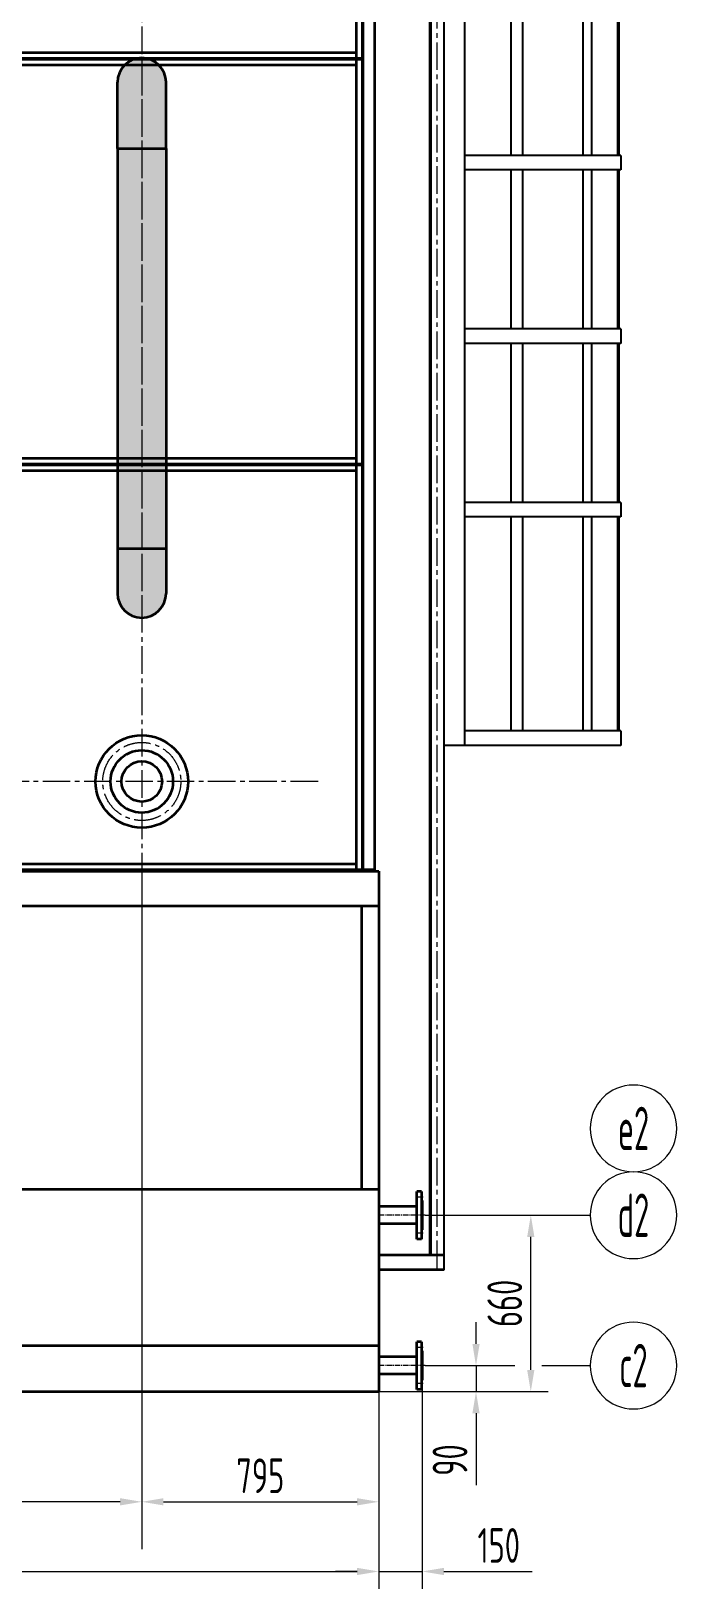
# Model space of a CAD drawing. Header units: millimetres. Extents: x 612290 to 637520, y -99766 to -71780.
# Drawn here: x 622781 to 625015, y -91215 to -85828 of the extents above; entities that cross this region are included whole.
import ezdxf
from ezdxf.enums import TextEntityAlignment as Align

# ---------------------------------------------------------------- set-up
doc = ezdxf.new("R2010")
doc.units = ezdxf.units.MM
doc.linetypes.add('CENTER2', pattern=[28.575000000000003, 19.05, -3.175, 3.175, -3.175])
doc.linetypes.add('DASHED2', pattern=[9.524999999999999, 6.35, -3.175])
for name, color, linetype, lineweight in [('1粗实线', 7, 'Continuous', 35), ('2细实线', 3, 'Continuous', 13), ('3中心线', 1, 'CENTER2', 13), ('7文本', 2, 'Continuous', 13), ('8标注', 3, 'Continuous', 13)]:
    doc.layers.add(name, color=color, linetype=linetype, lineweight=lineweight)
for name, color, linetype in [('8遮盖', 250, 'Continuous'), ('CEN', 1, 'CENTER2'), ('dash', 3, 'DASHED2')]:
    doc.layers.add(name, color=color, linetype=linetype)
doc.styles.add('lanpec', font='bpec_e.shx', dxfattribs={"width": 0.75, "bigfont": 'hztxt.shx'})
doc.styles.add('lanpec-dim', font='bpec_e.shx', dxfattribs={"width": 0.75, "bigfont": 'hztxt.shx'})
doc.dimstyles.new('lanpec$0', dxfattribs={"dimscale": 0, "dimtxt": 4, "dimasz": 2.5, "dimexe": 2, "dimexo": 0, "dimgap": 1, "dimtad": 1, "dimtxsty": 'lanpec-dim', "dimcen": 2.5, "dimclrd": 256, "dimclre": 256, "dimclrt": 256, "dimazin": 3, "dimtfac": 1, "dimtmove": 0, "dimatfit": 3, "dimlwd": -1, "dimlwe": -1, "dimarcsym": 0})

# ---------------------------------------------------------------- blocks, each defined once
blk = doc.blocks.new('*D1420')
at = {"layer": '2细实线', "transparency": 16777216}
for p, q in [((614623.7139848237, -90172.22751972033), (614623.7139848237, -91214.7010779725)), ((623983.7139848237, -90208.30164866218), (623983.7139848237, -91214.7010779725)), ((614698.7139848237, -91154.7010779725), (623908.7139848237, -91154.7010779725))]:
    blk.add_line(p, q, dxfattribs=at)
for points in [[(614698.7139848237, -91142.2010779725), (614698.7139848237, -91167.2010779725), (614623.7139848237, -91154.7010779725)], [(623908.7139848237, -91142.2010779725), (623908.7139848237, -91167.2010779725), (623983.7139848237, -91154.7010779725)]]:
    blk.add_solid(points, dxfattribs=at)
at = {"layer": 'Defpoints', "color": 0, "transparency": 16777216}
for p in [(614623.7139848237, -90172.22751972033), (623983.7139848237, -90208.30164866218), (623983.7139848237, -91154.7010779725)]:
    blk.add_point(p, dxfattribs=at)
at = {"layer": '2细实线', "transparency": 16777216, "insert": (619303.7139848237, -91064.7010779725), "char_height": 120, "attachment_point": 5, "style": 'lanpec-dim'}
blk.add_mtext('9150', dxfattribs=at)
blk = doc.blocks.new('_zhiti')
for p, q in [((-660.3835714724846, -6202.929745911737), (-660.3835714724846, 9.313226e-10)), ((-655.3835714724846, -6202.929745911737), (-655.3835714724846, 9.313226e-10)), ((-610.3835714724846, -6254.031733762007), (-610.3835714724846, 9.313226e-10)), ((-539.2775637735613, -4440), (-539.2775637735613, 0)), ((-378.9918350684457, -2400), (-378.9918350684457, -1850)), ((-339.00816493202, -2400), (-339.00816493202, -1850)), ((-129.5885836533271, -2400), (-129.5885836533271, -1850)), ((-99.54809241043404, -2400), (-99.54809241043404, -1850)), ((-10, -2400), (-10, -1850)), ((-5, -2400), (-5, -1850)), ((0, -2400), (-539.2775637735613, -2400)), ((0, -2400), (0, -2450)), ((0, -2450), (-539.2775637735613, -2450)), ((-378.9918350684457, -3000), (-378.9918350684457, -2450)), ((-339.00816493202, -3000), (-339.00816493202, -2450)), ((-129.5885836537927, -3000), (-129.5885836533271, -2450)), ((-99.54809241043404, -3000), (-99.54809241043404, -2450)), ((-10, -3000), (-10, -2450)), ((-5, -3000), (-5, -2450)), ((0, -3000), (-539.2775637735613, -3000)), ((0, -3000), (0, -3050)), ((0, -3050), (-539.2775637735613, -3050)), ((-378.9918350684457, -3600), (-378.9918350684457, -3050)), ((-339.00816493202, -3600), (-339.00816493202, -3050)), ((-129.5885836537927, -3600), (-129.5885836537927, -3050)), ((-99.54809241043404, -3600), (-99.54809241043404, -3050)), ((-10, -3600), (-10, -3050)), ((-5, -3600), (-5, -3050)), ((0, -3600), (-539.2775637735613, -3600)), ((0, -3600), (0, -3650)), ((0, -3650), (-539.2775637735613, -3650)), ((-378.99183506798, -4390), (-378.9918350684457, -3650)), ((-339.00816493202, -4390), (-339.00816493202, -3650)), ((-129.5885836537927, -4390), (-129.5885836537927, -3650)), ((-99.54809241043404, -4390), (-99.54809241043404, -3650)), ((-10, -4390), (-10, -3650)), ((-5.000000000465661, -4390), (-5, -3650)), ((0, -4390), (-539.2775637735613, -4390.000000000233)), ((0, -4390), (0, -4440)), ((0, -4440), (-610.3835714724846, -4440))]:
    blk.add_line(p, q)
at = {"layer": '3中心线', "ltscale": 5}
blk.add_line((-635.3835714724846, -6247.455784638529), (-635.3835714724846, 24.17261929158121), dxfattribs=at)
blk = doc.blocks.new('*D1440')
at = {"layer": '2细实线', "transparency": 16777216}
for p, q in [((624319.9936288147, -90367.56214179858), (624319.9936288147, -90292.56214179858)), ((624143.7139848239, -90442.56214179858), (624379.9936288147, -90442.56214179858)), ((624319.9936288147, -90442.56214179858), (624319.9936288147, -90532.56214179858)), ((623983.7139848239, -90532.56214179858), (624379.9936288147, -90532.56214179858)), ((624319.9936288147, -90607.56214179858), (624319.9936288147, -90855.89547513193))]:
    blk.add_line(p, q, dxfattribs=at)
for points in [[(624307.4936288147, -90367.56214179858), (624332.4936288147, -90367.56214179858), (624319.9936288147, -90442.56214179858)], [(624307.4936288147, -90607.56214179858), (624332.4936288147, -90607.56214179858), (624319.9936288147, -90532.56214179858)]]:
    blk.add_solid(points, dxfattribs=at)
at = {"layer": 'Defpoints', "color": 0, "transparency": 16777216}
for p in [(624143.7139848239, -90442.56214179858), (623983.7139848239, -90532.56214179858), (624319.9936288147, -90532.56214179858)]:
    blk.add_point(p, dxfattribs=at)
at = {"layer": '2细实线', "transparency": 16777216, "insert": (624229.9936288146, -90769.22880846541), "char_height": 120, "attachment_point": 5, "rotation": 90, "style": 'lanpec-dim'}
blk.add_mtext('90', dxfattribs=at)
blk = doc.blocks.new('*D1441')
at = {"layer": '2细实线', "transparency": 16777216}
for p, q in [((624143.7139848239, -89922.56214179847), (624569.498127806, -89922.56214179847)), ((624509.498127806, -90457.56214179858), (624509.498127806, -89997.56214179847)), ((623983.7139848239, -90532.56214179858), (624569.498127806, -90532.56214179858))]:
    blk.add_line(p, q, dxfattribs=at)
for points in [[(624496.998127806, -89997.56214179847), (624521.998127806, -89997.56214179847), (624509.498127806, -89922.56214179847)], [(624496.998127806, -90457.56214179858), (624521.998127806, -90457.56214179858), (624509.498127806, -90532.56214179858)]]:
    blk.add_solid(points, dxfattribs=at)
at = {"layer": 'Defpoints', "color": 0, "transparency": 16777216}
for p in [(624143.7139848239, -89922.56214179847), (624509.498127806, -89922.56214179847), (623983.7139848239, -90532.56214179858)]:
    blk.add_point(p, dxfattribs=at)
at = {"layer": '2细实线', "transparency": 16777216, "insert": (624419.4981278059, -90227.5621417987), "char_height": 120, "attachment_point": 5, "rotation": 90, "style": 'lanpec-dim'}
blk.add_mtext('660', dxfattribs=at)
blk = doc.blocks.new('管口号')
at = {"layer": '2细实线'}
blk.add_circle((3e-16, 5), 5, dxfattribs=at)
at = {"layer": '7文本', "style": 'lanpec', "width": 0.75}
blk.add_attdef('N', text='', height=5, dxfattribs=at).set_placement((0, 5), align=Align.MIDDLE_CENTER)
blk = doc.blocks.new('*D1414')
at = {"layer": '2细实线', "transparency": 16777216}
for p, q in [((624133.7139848237, -90488.43768344307), (624133.7139848237, -91214.7010779725)), ((623983.7139848237, -91007.83231472645), (623983.7139848237, -91214.7010779725)), ((623908.7139848237, -91154.7010779725), (623833.7139848237, -91154.7010779725)), ((623983.7139848237, -91154.7010779725), (624133.7139848237, -91154.7010779725)), ((624208.7139848237, -91154.7010779725), (624513.7139848237, -91154.7010779725))]:
    blk.add_line(p, q, dxfattribs=at)
for points in [[(623908.7139848237, -91142.2010779725), (623908.7139848237, -91167.2010779725), (623983.7139848237, -91154.7010779725)], [(624208.7139848237, -91142.2010779725), (624208.7139848237, -91167.2010779725), (624133.7139848237, -91154.7010779725)]]:
    blk.add_solid(points, dxfattribs=at)
at = {"layer": 'Defpoints', "color": 0, "transparency": 16777216}
for p in [(624133.7139848237, -90488.43768344307), (623983.7139848237, -91007.83231472645), (623983.7139848237, -91154.7010779725)]:
    blk.add_point(p, dxfattribs=at)
at = {"layer": '2细实线', "transparency": 16777216, "insert": (624398.7139848237, -91064.7010779725), "char_height": 120, "attachment_point": 5, "style": 'lanpec-dim'}
blk.add_mtext('150', dxfattribs=at)
blk = doc.blocks.new('_FENGJI')
for p, q in [((-225.5369708290091, 1450.000004930946), (225.5353549030842, 1449.999989698001)), ((-298.770949964528, 1398.576022201858), (298.7700376288267, 1398.576006968913)), ((-216.6812181869755, 1357.049843296351), (-216.6812188607873, 1398.576022201858)), ((216.6796036086744, 1357.049169866077), (-216.6812181869755, 1357.049185099139)), ((216.6796036086744, 1357.049828063289), (216.6796029348625, 1398.576006968913)), ((-298.7709457037272, 1169.082440951024), (-298.7719706314383, 1274.959090851888)), ((298.7700418898603, 1169.082425717963), (298.7703560531372, 1274.959075618943)), ((-515.1516481946455, 1001.951692287286), (-515.1499958924251, 1155.676421293407)), ((-363.362436850206, 1171.824642801716), (-499.002591456403, 1171.824642801716)), ((-479.624718383071, 985.8040154935443), (-479.624718383071, 1171.824642801716)), ((-440.4395189286442, 1083.802166404785), (-431.181960359565, 1136.946577501483)), ((-392.4278665151214, 1136.946577501483), (-431.181960359565, 1136.946577501483)), ((-383.1708526614821, 1083.802166404785), (-392.4278665151214, 1136.946577501483)), ((-287.4844540640479, 1156.325013446971), (-343.984000904602, 1156.325013446971)), ((-343.984000904602, 1005.180218107707), (-343.984000904602, 1152.447042085871)), ((-327.8371593408519, 1001.305042950495), (-327.8371593408519, 1152.447042085871)), ((298.7700418898603, 1169.082425717963), (-298.7709457037272, 1169.082440951024)), ((-269.7054920472438, 583.6557377049467), (-269.7054920472438, 1169.082440210041)), ((-233.7966928243404, 583.6557377050631), (-233.7966928243404, 1169.082440951141)), ((-187.3943371468922, 583.6557377050631), (-187.3943371468922, 1169.082440951141)), ((-140.991981469444, 583.6557377050631), (-140.991981469444, 1169.082440951141)), ((-92.98960706905928, 583.6557377050631), (-92.98960706882644, 1169.082440951141)), ((-44.98723266844172, 583.6557377050631), (-44.98723266844172, 1169.082440951141)), ((1.415123009006493, 583.6557377050631), (1.415123009006493, 1169.082440951141)), ((47.81747868645471, 583.6557377050631), (47.81747868645471, 1169.082440951141)), ((94.21983436390292, 583.6557377050631), (94.21983436390292, 1169.082440951141)), ((140.6221900413511, 583.6557377050631), (140.6221900413511, 1169.082440951141)), ((188.6245644417359, 583.6557377050631), (188.6245644419687, 1169.082440951141)), ((236.6269388421206, 583.6557377050631), (236.6269388423534, 1169.082440951141)), ((269.7053532017162, 583.6557377049467), (269.7049140840536, 1169.082426458947)), ((-431.181960359565, 1020.683460738685), (-440.4395189286442, 1073.827308963169)), ((-392.4278665151214, 1020.683460738685), (-383.1708526614821, 1073.827308963169)), ((-363.362436850206, 985.8045602085767), (-499.0036990434164, 985.8045602085767)), ((-392.4278665151214, 1020.68429596856), (-431.181960359565, 1020.68429596856)), ((-287.4844540640479, 1001.305042950495), (-343.984000904602, 1001.305042950495)), ((-1211.885245901649, 557.0983606557129), (-335.5081967212027, 583.6557377049467)), ((-337.2786885245005, 581.8852459016489), (-337.2786885245005, 542.4918032786809)), ((-331.96721311484, 583.6557377049467), (-335.5081967212027, 583.6557377049467)), ((-331.96721311484, 583.6557377049467), (-1.164153e-10, 583.6557377049467)), ((331.96721311484, 583.6557377049467), (-1.164153e-10, 583.6557377049467)), ((331.96721311484, 583.6557377049467), (335.5081967214355, 583.6557377049467)), ((1211.885245901649, 557.0983606557129), (335.5081967214355, 583.6557377049467)), ((337.2786885245005, 581.8852459016489), (337.2786885245005, 542.4918032786809)), ((-1.164153e-10, 500), (-1265.000000000117, 500)), ((-1265.000000000117, 494.6885245902231), (-1265.000000000117, 500)), ((-1265.000000000117, 494.6885245902231), (-1265.000000000117, 5.311475409893319)), ((-1265.000000000117, 494.6885245902231), (-1.164153e-10, 494.6885245908052)), ((-1212.055718110525, 509.2908694325015), (-385.2524394219508, 535.8482464817353)), ((-1211.885245901649, 503.9836065573618), (-385.0819672130747, 530.5409836065955)), ((-385.0819672130747, 534.0819672130747), (-385.0819672130747, 530.5409836065955)), ((-385.0819672130747, 530.5409836065955), (-331.96721311484, 530.5409836065955)), ((-343.9180327869253, 535.8524590163724), (-383.3114754097769, 535.8524590163724)), ((343.9180327869253, 535.8524590163724), (-343.9180327869253, 535.8524590163724)), ((-1.164153e-10, 530.5409836065955), (-331.96721311484, 530.5409836065955)), ((331.96721311484, 530.5409836065955), (-1.164153e-10, 530.5409836065955)), ((-1.164153e-10, 500), (1264.999999999884, 500)), ((1265.000000000117, 494.6885245902231), (-1.164153e-10, 494.6885245908052)), ((385.0819672130747, 530.5409836065955), (331.96721311484, 530.5409836065955)), ((343.9180327869253, 535.8524590163724), (383.3114754097769, 535.8524590163724)), ((385.0819672130747, 534.0819672130747), (385.0819672130747, 530.5409836065955)), ((1211.885245901649, 503.9836065573618), (385.0819672130747, 530.5409836065955)), ((1212.055718110525, 509.2908694325015), (385.2524394219508, 535.8482464817353)), ((1265.000000000117, 494.6885245902231), (1264.999999999884, 500)), ((1265.000000000117, 494.6885245902231), (1264.999999999884, 5.311475409893319)), ((-1265.000000000117, 5.311475409893319), (-1265.000000000117, 0)), ((1264.999999999884, 5.311475409893319), (-1265.000000000117, 5.311475409893319)), ((-1265.000000000117, 0), (-1143.278688524501, 0)), ((-1265, 0), (1265, -5.82077e-11)), ((1143.278688524501, 0), (-1143.278688524501, 0)), ((1264.999999999767, 0), (1143.278688524501, 0)), ((1264.999999999884, 5.311475409893319), (1264.999999999884, 0))]:
    blk.add_line(p, q)
for points in [[(-1211.885245901649, 503.9836065573618), (-1211.885245901649, 557.0983606557129), (-1215.426229508245, 557.0983606557129, 0.4142135623738943), (-1217.196721311542, 555.3278688524151), (-1217.196721311542, 515.9344262295635, -0.4142135623730949), (-1223.836065573734, 509.2950819672551), (-1263.229508196819, 509.2950819672551, 0.4142135623738943), (-1265.000000000117, 507.5245901639573), (-1265.000000000117, 503.9836065573618)], [(1211.885245901649, 503.9836065573618), (1211.885245901649, 557.0983606557129), (1215.426229508245, 557.0983606557129, -0.4142135623738943), (1217.196721311542, 555.3278688524151), (1217.196721311542, 515.9344262295635, 0.4142135623730949), (1223.836065573734, 509.2950819672551), (1263.229508196819, 509.2950819672551, -0.4142135623738943), (1264.999999999884, 507.5245901639573), (1264.999999999884, 503.9836065573618)]]:
    blk.add_lwpolyline(points, format="xyb", close=True)
for radius in [29.06582912285732, 19.3772194152382]:
    blk.add_circle((-411.8051948734792, 1078.815155298798), radius)
for centre, radius, start, end in [((-220.8656496185577, 1365.488458774693), 84.64054983025959, 93.16376784745039, 156.988331879629), ((220.8640336924, 1365.488443541632), 84.64054983034646, 23.01166812037097, 86.8362321525496), ((-216.6812181869755, 1274.959090851888), 82.09075244439718, 90, 180), ((216.6796036086744, 1274.959075618943), 82.09075244439718, 0, 90), ((-499.002591456403, 1155.676421293407), 16.14767679364292, 90, 180), ((-363.362436850206, 1152.447042085871), 19.3772194152382, 0, 90), ((-288.3793051434914, 1176.083906510321), 19.9424585007983, 272.5714124122185, 339.4464044755328), ((-499.0036990434164, 1001.951692287286), 16.14767679364292, 180, 270), ((-363.362436850206, 1005.180780979106), 19.3772194152382, 270, 0), ((-287.4844540640479, 983.5432303471607), 17.76244810444057, 0, 90), ((-343.9180327869253, 542.4918032786809), 6.639344262308441, 270, 0), ((-335.5081967212027, 581.8852459016489), 1.770491803286859, 90, 180), ((335.5081967212027, 581.8852459016489), 1.770491803257755, 0, 90), ((343.9180327869253, 542.4918032786809), 6.639344262308441, 180, 270), ((-383.3114754097769, 534.0819672130747), 1.770491803279583, 90, 180), ((383.3114754097769, 534.0819672131911), 1.770491803250479, 0, 90)]:
    blk.add_arc(centre, radius, start, end)
at = {"layer": 'CEN', "ltscale": 5}
blk.add_line((-1.164153e-10, 1518.243577015412), (-1.164153e-10, -58.22453745617531), dxfattribs=at)
at = {"layer": 'CEN'}
for p, q in [((-411.8051948734792, 1001.305042950495), (-411.8051948734792, 1156.325013446971)), ((-240.0714055789867, 1078.733646847832), (-537.757230015588, 1078.733374490112)), ((-1061.690201580408, 555.4233596889535), (-1060.505716148415, 515.6049077518983)), ((-550.0944923396455, 550.715030096937), (-510.2760404025903, 551.8995155289304)), ((-530.7775090871146, 571.2164987814613), (-529.5930236551212, 531.398046844406)), ((550.0944923396455, 550.715030096937), (510.2760404025903, 551.8995155289304)), ((530.7775090871146, 571.2164987814613), (529.5930236551212, 531.398046844406)), ((1061.690201580408, 555.4233596889535), (1060.505716148415, 515.6049077518983)), ((-1254.836065573734, 485.65264886769), (-1254.836065573734, 515.089724733727)), ((-1081.007184832939, 534.9218910044292), (-1041.188732895884, 536.1063764364226)), ((1081.007184832939, 534.9218910044292), (1041.188732895884, 536.1063764364226)), ((1245.000000000117, 487.2643288334366), (1245.000000000117, 516.7014046994736)), ((-1245.000000000117, 20.3096103098942), (-1245.000000000117, -9.139838059083559)), ((1244.999999999884, 18.39675457542762), (1244.999999999884, -11.05269379355013))]:
    blk.add_line(p, q, dxfattribs=at)
at = {"layer": 'dash'}
for p, q in [((-1215.000000000117, 486.7213114753831), (-1215.000000000117, 13.27868852461688)), ((1214.999999999884, 486.7213114753831), (1214.999999999884, 13.27868852461688)), ((-1220.311475409777, 481.4098360656062), (-1220.311475409777, 18.59016393439379)), ((1220.311475409777, 481.4098360656062), (1220.311475409777, 18.59016393439379))]:
    blk.add_line(p, q, dxfattribs=at)
for centre, start, end in [((-1233.590163934394, 481.4098360656062), 0, 90), ((-1228.278688524501, 486.7213114753831), 0, 90), ((1228.278688524501, 486.7213114753831), 90, 180), ((1233.590163934394, 481.4098360656062), 90, 180), ((-1233.590163934394, 18.59016393439379), 270, 0), ((-1228.278688524501, 13.27868852461688), 270, 0), ((1228.278688524501, 13.27868852461688), 180, 270), ((1233.590163934394, 18.59016393439379), 180, 270)]:
    blk.add_arc(centre, 13.27868852459016, start, end, dxfattribs=at)
blk = doc.blocks.new('_9-3mukai')
at = {"layer": '1粗实线'}
for p, q in [((255057.1993423294, -35230.16515995645), (255251.1993423294, -35036.16515995645)), ((255251.1993423295, -35036.16515995644), (257853.1993423295, -35036.16515995645)), ((258047.1993423295, -35230.16515995645), (257853.1993423295, -35036.16515995645)), ((255017.1993423294, -35230.16515995647), (258087.1993423294, -35230.16515995645)), ((255017.1993423294, -35230.16515995645), (255017.1993423294, -35236.16515995645)), ((258087.1993423294, -35230.16515995645), (258087.1993423294, -35236.16515995645)), ((255017.1993423294, -35236.16515995645), (258087.1993423294, -35236.16515995645)), ((255017.1993423294, -35236.16515995645), (255017.1993423294, -38886.16515995645)), ((255057.1993423294, -35236.16515995645), (255057.1993423294, -38886.16515995645)), ((255060.1993423294, -35236.16515995645), (255060.1993423294, -38886.16515995645)), ((255080.1993423294, -35236.16515995645), (255080.1993423294, -38886.16515995645)), ((255080.1993423294, -35256.16515995645), (258024.1993423295, -35256.16515995645)), ((258024.1993423295, -35236.16515995645), (258024.1993423294, -38886.16515995645)), ((258044.1993423295, -35236.16515995645), (258044.1993423294, -38886.16515995645)), ((258047.1993423295, -35236.16515995645), (258047.1993423294, -38886.16515995645)), ((258087.1993423294, -35236.16515995645), (258087.1993423294, -38886.16515995645)), ((255060.1993423294, -36080.16515995645), (258044.1993423294, -36080.16515995645)), ((255060.1993423294, -36083.16515995645), (258044.1993423294, -36083.16515995645)), ((255080.1993423294, -36060.16515995644), (258024.1993423294, -36060.16515995645)), ((255080.1993423294, -36103.16515995667), (258024.1993423294, -36103.16515995639)), ((255060.1993423294, -37483.16515995645), (258044.1993423294, -37483.16515995645)), ((255060.1993423294, -37486.16515995645), (258044.1993423294, -37486.16515995645)), ((255080.1993423294, -37463.16515995644), (258024.1993423294, -37463.16515995645)), ((255080.1993423294, -37506.16515995667), (258024.1993423294, -37506.16515995639)), ((258087.1993423294, -38886.16515995644), (255017.1993423295, -38886.16515995644)), ((255080.1993423294, -38866.16515995645), (258024.1993423294, -38866.16515995645))]:
    blk.add_line(p, q, dxfattribs=at)
for centre, radius in [((255822.1993423294, -35566.16515995645), 159.9999999999997), ((257282.1993423294, -35566.16515995645), 159.9999999999997), ((255822.1993423294, -35566.16515995645), 107.9500000000004), ((255822.1993423294, -35566.16515995645), 70.0706174201623), ((257282.1993423294, -35566.16515995645), 107.9500000000004), ((257282.1993423294, -35566.16515995645), 70.0706174201623), ((255822.1993423294, -38581.16515995645), 159.9999999999997), ((257282.1993423294, -38581.16515995645), 159.9999999999997), ((255822.1993423294, -38581.16515995645), 107.9500000000004), ((255822.1993423294, -38581.16515995645), 70.0706174201623), ((257282.1993423294, -38581.16515995645), 107.9500000000004), ((257282.1993423294, -38581.16515995645), 70.0706174201623)]:
    blk.add_circle(centre, radius, dxfattribs=at)
at = {"layer": '3中心线', "ltscale": 5}
for p, q in [((255032.1993423294, -35203.9274117668), (255032.1993423294, -35266.0023970239)), ((258072.1993423293, -35203.92741176396), (258072.1993423294, -35266.00239702108)), ((255822.1993423294, -35256.16515995645), (255822.1993423294, -38891.16515995645)), ((257282.1993423294, -35256.16515995645), (257282.1993423294, -38891.16515995645))]:
    blk.add_line(p, q, dxfattribs=at)
for centre in [(255822.1993423294, -35566.16515995645), (257282.1993423294, -35566.16515995645), (255822.1993423294, -38581.16515995645), (257282.1993423294, -38581.16515995645)]:
    blk.add_circle(centre, 134.9500000000004, dxfattribs=at)
at = {"layer": '1粗实线'}
blk.add_blockref('_FENGJI', (256552.1993423295, -35036.16515995642), dxfattribs=at)
blk = doc.blocks.new('*D1410')
at = {"layer": '2细实线', "transparency": 16777216}
for p, q in [((621703.7139848236, -88727.56214179857), (621703.7139848236, -90973.7022724058)), ((623163.7139848236, -88732.56214179857), (623163.7139848236, -90973.7022724058)), ((623088.7139848236, -90913.7022724058), (621778.7139848236, -90913.7022724058))]:
    blk.add_line(p, q, dxfattribs=at)
for points in [[(621778.7139848236, -90901.2022724058), (621778.7139848236, -90926.2022724058), (621703.7139848236, -90913.7022724058)], [(623088.7139848236, -90901.2022724058), (623088.7139848236, -90926.2022724058), (623163.7139848236, -90913.7022724058)]]:
    blk.add_solid(points, dxfattribs=at)
at = {"layer": 'Defpoints', "color": 0, "transparency": 16777216}
for p in [(621703.7139848236, -88727.56214179857), (623163.7139848236, -88732.56214179857), (621703.7139848236, -90913.7022724058)]:
    blk.add_point(p, dxfattribs=at)
at = {"layer": '2细实线', "transparency": 16777216, "insert": (622433.7139848236, -90823.7022724058), "char_height": 120, "attachment_point": 5, "style": 'lanpec-dim'}
blk.add_mtext('1440%%P3', dxfattribs=at)
blk = doc.blocks.new('*D1412')
at = {"layer": '2细实线', "transparency": 16777216}
for p, q in [((623163.7139848236, -90683.3793276287), (623163.7139848236, -90973.7022724058)), ((623983.7139848236, -90735.35398947494), (623983.7139848236, -90973.7022724058)), ((623238.7139848236, -90913.7022724058), (623908.7139848236, -90913.7022724058))]:
    blk.add_line(p, q, dxfattribs=at)
for points in [[(623238.7139848236, -90901.2022724058), (623238.7139848236, -90926.2022724058), (623163.7139848236, -90913.7022724058)], [(623908.7139848236, -90901.2022724058), (623908.7139848236, -90926.2022724058), (623983.7139848236, -90913.7022724058)]]:
    blk.add_solid(points, dxfattribs=at)
at = {"layer": 'Defpoints', "color": 0, "transparency": 16777216}
for p in [(623163.7139848236, -90683.3793276287), (623983.7139848236, -90735.35398947494), (623983.7139848236, -90913.7022724058)]:
    blk.add_point(p, dxfattribs=at)
at = {"layer": '2细实线', "transparency": 16777216, "insert": (623573.7139848236, -90823.7022724058), "char_height": 120, "attachment_point": 5, "style": 'lanpec-dim'}
blk.add_mtext('795', dxfattribs=at)
blk = doc.blocks.new('A$C3008ef64')
at = {"layer": '8遮盖'}
h = blk.add_hatch(color=256, dxfattribs=at)
h.dxf.hatch_style = 1
h.paths.add_polyline_path([(84.15000000002328, 1635.587294673402, 0.4142135623730951), (1.45519e-11, 1551.437294673393), (0, 1322.437294673393), (84.15000000002328, 1322.437294673393)])
h.paths.add_polyline_path([(168.300000000032, 1551.43729467335, 0.4142135623731695), (84.15000000002328, 1635.58729467338), (84.15000000002328, 1322.437294673393), (168.2999999999302, 1322.437294673393)])
h.paths.add_polyline_path([(168.2999999999302, 1322.437294673393), (84.15000000002328, 1322.437294673393), (84.15000000002328, -60.95798899003398), (168.2999999999302, -60.95798899003421)])
h.paths.add_polyline_path([(84.15000000002328, 1322.437294673393), (0, 1322.437294673393), (0, -60.95798899003398), (84.15000000002328, -60.95798899003398)])
h.paths.add_polyline_path([(84.15000000002328, -60.95798899003398), (0, -60.95798899003398), (1.45519e-11, -215.8499999999767, 0.4142135623730951), (84.15000000002328, -299.9999999999854)])
h.paths.add_polyline_path([(168.3000000000466, -60.95798899003421), (84.15000000002328, -60.95798899003398), (84.15000000002328, -299.9999999999854, 0.4142135623730951), (168.300000000032, -215.8499999999767)])
at = {"layer": '1粗实线'}
for p, q in [((0, 1322.437294673393), (0, 1551.437294673393)), ((168.2999999999302, 1322.437294673393), (168.3000000000466, 1551.437294673393)), ((0, 1322.437294673393), (168.2999999999302, 1322.437294673393)), ((0, 1322.437294673393), (0, -215.8499999999767)), ((168.2999999999302, 1322.437294673393), (168.2999999999302, -60.95798899003421)), ((0, -60.95798899003421), (168.2999999999302, -60.95798899003421)), ((168.3000000000466, -60.95798899003421), (168.3000000000466, -215.8499999999767))]:
    blk.add_line(p, q, dxfattribs=at)
for centre, start, end in [((84.15000000002328, 1551.437294673393), 0, 180), ((84.15000000002328, -215.8499999999767), 180, 0)]:
    blk.add_arc(centre, 84.15000000000873, start, end, dxfattribs=at)
at = {"layer": '3中心线', "ltscale": 5}
blk.add_line((84.15000000002328, 1635.587294673402), (84.15000000002328, -299.9999999999854), dxfattribs=at)

msp = doc.modelspace()

# ---------------------------------------------------------------- linework, layer by layer
at = {"layer": '1粗实线'}
for p, q in [((614623.7139848236, -88732.56214179857), (623983.7139848237, -88732.56214179855)), ((623983.7139848237, -88732.56214179857), (623983.7139848237, -90532.56214179855)), ((614623.7139848236, -88852.56214179857), (623983.7139848237, -88852.56214179855)), ((623923.7139848237, -88852.56214179857), (623923.7139848237, -89832.56214179855)), ((614623.7139848237, -89832.56214179855), (623983.7139848237, -89832.56214179857)), ((624115.7139848237, -90005.06214179844), (624115.7139848237, -89840.06214179844)), ((624131.7139848237, -89840.06214179844), (624115.7139848237, -89840.06214179844)), ((624131.7139848237, -89840.06214179844), (624131.7139848237, -90005.06214179844)), ((624115.7139848237, -89892.41214179844), (623983.7139848237, -89892.41214179844)), ((624133.7139848237, -89871.56214179844), (624131.7139848237, -89871.56214179844)), ((624133.7139848237, -89871.56214179844), (624133.7139848237, -89973.56214179844)), ((624115.7139848237, -89952.71214179843), (623983.7139848237, -89952.71214179843)), ((624131.7139848237, -90005.06214179844), (624115.7139848237, -90005.06214179844)), ((624133.7139848237, -89973.56214179844), (624131.7139848237, -89973.56214179844)), ((624210.3727654363, -90060.59996729164), (623983.7139848237, -90060.59996729164)), ((624210.3727654363, -90111.7019551419), (623983.7139848237, -90111.7019551419)), ((618969.3372238103, -90372.56214179855), (623983.7139848237, -90372.56214179855)), ((624115.7139848237, -90525.06214179855), (624115.7139848237, -90360.06214179855)), ((624131.7139848237, -90360.06214179855), (624115.7139848237, -90360.06214179855)), ((624131.7139848237, -90360.06214179855), (624131.7139848237, -90525.06214179855)), ((624133.7139848237, -90391.56214179855), (624131.7139848237, -90391.56214179855)), ((624133.7139848237, -90391.56214179855), (624133.7139848237, -90493.56214179855)), ((624115.7139848237, -90412.41214179856), (623983.7139848237, -90412.41214179856)), ((624115.7139848237, -90472.71214179855), (623983.7139848237, -90472.71214179855)), ((624133.7139848237, -90493.56214179855), (624131.7139848237, -90493.56214179855)), ((614623.7139848237, -90532.56214179855), (623983.7139848237, -90532.56214179855)), ((624131.7139848237, -90525.06214179855), (624115.7139848237, -90525.06214179855))]:
    msp.add_line(p, q, dxfattribs=at)
at = {"layer": '2细实线'}
for p, q in [((624547.7364279438, -89922.56214179844), (624714.8581884132, -89922.56214179844)), ((624332.4141085356, -90442.56214179855), (624454.102500459, -90442.56214179855)), ((624547.7364279438, -90442.56214179855), (624714.8581884132, -90442.56214179855)), ((623163.7139848237, -90973.7022724058), (623163.7139848237, -91077.50330117764))]:
    msp.add_line(p, q, dxfattribs=at)
at = {"layer": '3中心线', "ltscale": 5}
msp.add_line((623773.7139848237, -88422.56214179857), (617768.7139848237, -88422.56214179857), dxfattribs=at)
at = {"layer": '3中心线'}
for p, q in [((624136.7139848237, -89860.06214179844), (624110.7139848237, -89860.06214179844)), ((624143.7139848237, -89922.56214179844), (623983.7139848237, -89922.56214179844)), ((624136.7139848237, -89985.06214179844), (624110.7139848237, -89985.06214179844)), ((624136.7139848237, -90380.06214179855), (624110.7139848237, -90380.06214179855)), ((624143.7139848237, -90442.56214179855), (623983.7139848237, -90442.56214179855)), ((624136.7139848237, -90505.06214179855), (624110.7139848237, -90505.06214179855))]:
    msp.add_line(p, q, dxfattribs=at)

# ---------------------------------------------------------------- block references
msp.add_blockref('_zhiti', (624820.7563369088, -83857.6702213799))
at = {"layer": '1粗实线'}
msp.add_blockref('A$C3008ef64', (623079.5639848236, -87556.10043831973), dxfattribs=at)
at = {"layer": '2细实线'}
msp.add_blockref('_9-3mukai', (365881.5146424943, -49841.39698184212), dxfattribs=at)
at = {"layer": '8标注'}
ref = msp.add_blockref('管口号', (624864.8581884132, -89472.56214179844), dxfattribs=dict(at, xscale=-30, yscale=30, zscale=30, rotation=180))
ref.add_attrib('N', 'e2', dxfattribs={"layer": '7文本', "height": 150, "style": 'lanpec', "width": 0.6}).set_placement((624864.8581884132, -89622.56214179844), align=Align.MIDDLE_CENTER)
ref = msp.add_blockref('管口号', (624864.8581884132, -89772.56214179844), dxfattribs=dict(at, xscale=-30, yscale=30, zscale=30, rotation=180))
ref.add_attrib('N', 'd2', dxfattribs={"layer": '7文本', "height": 150, "style": 'lanpec', "width": 0.6}).set_placement((624864.8581884132, -89922.56214179844), align=Align.MIDDLE_CENTER)
ref = msp.add_blockref('管口号', (624864.8581884132, -90292.56214179855), dxfattribs=dict(at, xscale=-30, yscale=30, zscale=30, rotation=180))
ref.add_attrib('N', 'c2', dxfattribs={"layer": '7文本', "height": 150, "style": 'lanpec', "width": 0.6}).set_placement((624864.8581884132, -90442.56214179855), align=Align.MIDDLE_CENTER)

# ---------------------------------------------------------------- dimensions: what is measured, and where the dimension line sits
at = {"layer": '2细实线'}
for base, p1, p2, angle, text, override, picture, middle in [((621703.7139848236, -90913.7022724058), (623163.7139848236, -88732.56214179857), (621703.7139848236, -88727.56214179857), 180, '1440%%P3', {"dimscale": 30}, '*D1410', (622433.7139848236, -90823.7022724058)), ((624509.498127806, -89922.56214179847), (623983.7139848237, -90532.56214179855), (624143.7139848237, -89922.56214179844), 90, '660', {"dimscale": 30, "dimtoh": 1}, '*D1441', (624419.4981278059, -90227.5621417987)), ((623983.7139848236, -90913.7022724058), (623163.7139848236, -90683.3793276287), (623983.7139848236, -90735.35398947494), 180, '795', {"dimscale": 30, "dimtoh": 1}, '*D1412', (623573.7139848236, -90823.7022724058))]:
    dim = msp.add_linear_dim(base=base, p1=p1, p2=p2, angle=angle, text=text, dimstyle='lanpec$0', override=override, dxfattribs=at)
    dim.commit()
    dim.dimension.update_dxf_attribs({"geometry": picture, "text_midpoint": middle})
dim = msp.add_linear_dim(base=(623983.7139848237, -91154.7010779725), p1=(614623.7139848237, -90172.22751972033), p2=(623983.7139848237, -90208.30164866218), text='9150', dimstyle='lanpec$0', override={"dimscale": 30}, dxfattribs=at)
dim.commit()
dim.dimension.update_dxf_attribs({"geometry": '*D1420', "text_midpoint": (619303.7139848237, -91064.7010779725)})
dim = msp.add_linear_dim(base=(624319.9936288147, -90532.56214179858), p1=(624143.7139848237, -90442.56214179855), p2=(623983.7139848237, -90532.56214179855), angle=90, dimstyle='lanpec$0', override={"dimscale": 30}, dxfattribs=at)
dim.commit()
dim.dimension.update_dxf_attribs({"geometry": '*D1440', "text_midpoint": (624229.9936288146, -90769.22880846541)})
dim = msp.add_linear_dim(base=(623983.7139848237, -91154.7010779725), p1=(624133.7139848237, -90488.43768344307), p2=(623983.7139848237, -91007.83231472645), angle=180, dimstyle='lanpec$0', override={"dimscale": 30, "dimtoh": 1}, dxfattribs=at)
dim.commit()
dim.dimension.update_dxf_attribs({"geometry": '*D1414', "text_midpoint": (624398.7139848237, -91154.7010779725), "dimtype": 160})

doc.saveas('drawing.dxf')
